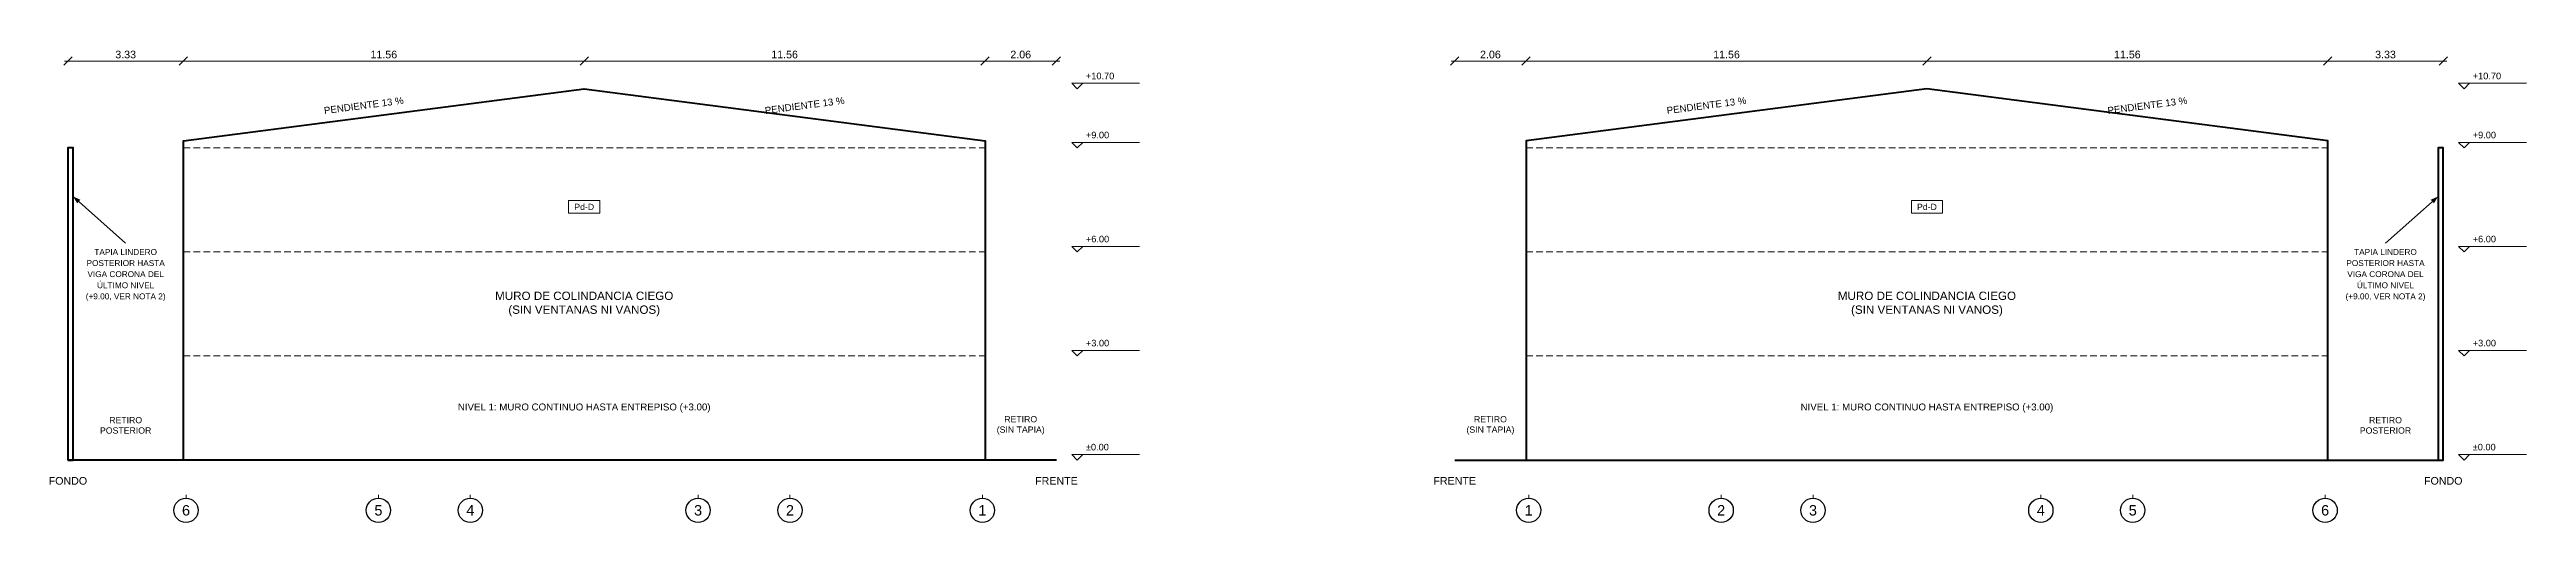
# Model space of a CAD drawing. Header units: metres. Extents: x -2 to 131, y -2 to 12.
# Drawn here: x 59.5 to 130.9, y -1.8 to 11.8 of the extents above; entities that cross this region are included whole.
import ezdxf
from ezdxf.enums import TextEntityAlignment as Align

# ---------------------------------------------------------------- set-up
doc = ezdxf.new("R2010")
doc.units = ezdxf.units.M
doc.linetypes.add('CENTER', pattern=[5.08, 3.175, -0.635, 0.635, -0.635])
doc.linetypes.add('DASHED', pattern=[1.524, 1.27, -0.254])
for name, color, linetype, lineweight in [('A-EJES', 8, 'CENTER', 13), ('A-EJES-TXT', 7, 'Continuous', 25), ('F-CONTORNO', 7, 'Continuous', 50), ('F-COTA', 7, 'Continuous', 18), ('F-NIVEL', 7, 'Continuous', 18), ('F-OCULTO', 8, 'DASHED', 13), ('F-TERRENO', 7, 'Continuous', 70), ('F-TXT', 7, 'Continuous', 18)]:
    doc.layers.add(name, color=color, linetype=linetype, lineweight=lineweight)
doc.styles.add('ARIAL', font='arial.ttf')
doc.dimstyles.new('COTA-100', dxfattribs={"dimtxt": 0.22, "dimasz": 0.12, "dimexe": 0.1, "dimexo": 0.1, "dimgap": 0.08, "dimtad": 1, "dimzin": 0, "dimdsep": 46, "dimtxsty": 'ARIAL', "dimtsz": 0.12, "dimcen": 2.5, "dimdle": 0.1, "dimclrd": 7, "dimclre": 7, "dimclrt": 7, "dimazin": 3, "dimtfac": 1, "dimtmove": 0, "dimatfit": 3, "dimlwd": 18, "dimlwe": 13})

msp = doc.modelspace()

# ---------------------------------------------------------------- linework, layer by layer
at = {"layer": 'A-EJES', "ltscale": 0.1}
for p, q in [((63.407, -1), (63.407, -1.1)), ((68.957, -1), (68.957, -1.1)), ((71.607, -1), (71.607, -1.1)), ((78.177, -1), (78.177, -1.1)), ((80.827, -1), (80.827, -1.1)), ((86.377, -1), (86.377, -1.1)), ((102.135, -1), (102.135, -1.1)), ((107.685, -1), (107.685, -1.1)), ((110.335, -1), (110.335, -1.1)), ((116.905, -1), (116.905, -1.1)), ((119.555, -1), (119.555, -1.1)), ((125.105, -1), (125.105, -1.1))]:
    msp.add_line(p, q, dxfattribs=at)
at = {"layer": 'A-EJES-TXT'}
for centre in [(63.407, -1.45), (68.957, -1.45), (71.607, -1.45), (78.177, -1.45), (80.827, -1.45), (86.377, -1.45), (102.135, -1.45), (107.685, -1.45), (110.335, -1.45), (116.905, -1.45), (119.555, -1.45), (125.105, -1.45)]:
    msp.add_circle(centre, 0.35, dxfattribs=at)
at = {"layer": 'F-CONTORNO'}
for points in [[(86.452, 0), (63.332, 0), (63.332, 9.2), (74.892, 10.703), (86.452, 9.2)], [(102.06, 0), (125.18, 0), (125.18, 9.2), (113.62, 10.703), (102.06, 9.2)], [(60, 0), (60.15, 0), (60.15, 9), (60, 9)], [(128.362, 0), (128.512, 0), (128.512, 9), (128.362, 9)]]:
    msp.add_lwpolyline(points, close=True, dxfattribs=at)
at = {"layer": 'F-NIVEL'}
for p, q in [((88.952, 10.863), (90.912, 10.863)), ((128.952, 10.863), (130.912, 10.863)), ((88.952, 9.16), (90.912, 9.16)), ((128.952, 9.16), (130.912, 9.16)), ((88.952, 6.16), (90.912, 6.16)), ((128.952, 6.16), (130.912, 6.16)), ((88.952, 3.16), (90.912, 3.16)), ((128.952, 3.16), (130.912, 3.16)), ((88.952, 0.16), (90.912, 0.16)), ((128.952, 0.16), (130.912, 0.16))]:
    msp.add_line(p, q, dxfattribs=at)
for points in [[(88.952, 10.863), (89.272, 10.863), (89.112, 10.703)], [(128.952, 10.863), (129.272, 10.863), (129.112, 10.703)], [(88.952, 9.16), (89.272, 9.16), (89.112, 9)], [(128.952, 9.16), (129.272, 9.16), (129.112, 9)], [(88.952, 6.16), (89.272, 6.16), (89.112, 6)], [(128.952, 6.16), (129.272, 6.16), (129.112, 6)], [(88.952, 3.16), (89.272, 3.16), (89.112, 3)], [(128.952, 3.16), (129.272, 3.16), (129.112, 3)], [(88.952, 0.16), (89.272, 0.16), (89.112, 0)], [(128.952, 0.16), (129.272, 0.16), (129.112, 0)]]:
    msp.add_lwpolyline(points, close=True, dxfattribs=at)
at = {"layer": 'F-OCULTO', "ltscale": 0.15}
for p, q in [((63.332, 9), (86.452, 9)), ((102.06, 9), (125.18, 9)), ((63.332, 6), (86.452, 6)), ((102.06, 6), (125.18, 6)), ((63.332, 3), (86.452, 3)), ((102.06, 3), (125.18, 3))]:
    msp.add_line(p, q, dxfattribs=at)
at = {"layer": 'F-TERRENO'}
for p, q in [((88.512, 0), (60, 0)), ((100, 0), (128.512, 0))]:
    msp.add_line(p, q, dxfattribs=at)
at = {"layer": 'F-TXT'}
for p, q in [((61.666, 6.25), (60.15, 7.6)), ((126.846, 6.25), (128.362, 7.6))]:
    msp.add_line(p, q, dxfattribs=at)
for points in [[(74.442, 7.12), (75.342, 7.12), (75.342, 7.48), (74.442, 7.48)], [(113.17, 7.12), (114.07, 7.12), (114.07, 7.48), (113.17, 7.48)]]:
    msp.add_lwpolyline(points, close=True, dxfattribs=at)
for points in [[(60.15, 7.6), (60.361, 7.506), (60.268, 7.401)], [(128.362, 7.6), (128.244, 7.401), (128.151, 7.506)]]:
    msp.add_solid(points, dxfattribs=at)

# ---------------------------------------------------------------- texts
at = {"layer": 'A-EJES-TXT', "style": 'ARIAL'}
for s, p in [('6', (63.407, -1.45)), ('5', (68.957, -1.45)), ('4', (71.607, -1.45)), ('3', (78.177, -1.45)), ('2', (80.827, -1.45)), ('1', (86.377, -1.45)), ('1', (102.135, -1.45)), ('2', (107.685, -1.45)), ('3', (110.335, -1.45)), ('4', (116.905, -1.45)), ('5', (119.555, -1.45)), ('6', (125.105, -1.45))]:
    msp.add_text(s, height=0.3, dxfattribs=at).set_placement(p, align=Align.MIDDLE_CENTER)
at = {"layer": 'F-NIVEL', "style": 'ARIAL'}
for s, p in [('+10.70', (89.362, 10.923)), ('+10.70', (129.362, 10.923)), ('+9.00', (89.362, 9.22)), ('+9.00', (129.362, 9.22)), ('+6.00', (89.362, 6.22)), ('+6.00', (129.362, 6.22)), ('+3.00', (89.362, 3.22)), ('+3.00', (129.362, 3.22)), ('±0.00', (89.362, 0.22)), ('±0.00', (129.362, 0.22))]:
    msp.add_text(s, height=0.19, dxfattribs=at).set_placement(p, align=Align.BOTTOM_LEFT)
at = {"layer": 'F-TXT', "style": 'ARIAL'}
for p in [(68.534, 10.226), (81.25, 10.226), (107.262, 10.226), (119.978, 10.226)]:
    msp.add_text('PENDIENTE 13 %', height=0.2, rotation=7.40691, dxfattribs=at).set_placement(p, align=Align.MIDDLE_CENTER)
for s, height, p in [('Pd-D', 0.18, (74.892, 7.3)), ('Pd-D', 0.18, (113.62, 7.3)), ('POSTERIOR HASTA', 0.17, (61.666, 5.68)), ('TAPIA LINDERO', 0.17, (61.666, 6)), ('POSTERIOR HASTA', 0.17, (126.846, 5.68)), ('TAPIA LINDERO', 0.17, (126.846, 6)), ('VIGA CORONA DEL', 0.17, (61.666, 5.36)), ('ÚLTIMO NIVEL', 0.17, (61.666, 5.04)), ('VIGA CORONA DEL', 0.17, (126.846, 5.36)), ('ÚLTIMO NIVEL', 0.17, (126.846, 5.04)), ('(+9.00, VER NOTA 2)', 0.17, (61.666, 4.72)), ('(+9.00, VER NOTA 2)', 0.17, (126.846, 4.72)), ('FONDO', 0.22, (60, -0.6)), ('FRENTE', 0.22, (88.512, -0.6)), ('FRENTE', 0.22, (100, -0.6)), ('FONDO', 0.22, (128.512, -0.6))]:
    msp.add_text(s, height=height, dxfattribs=at).set_placement(p, align=Align.MIDDLE_CENTER)
at = {"layer": 'F-TXT', "attachment_point": 5, "style": 'ARIAL'}
for s, insert, char_height, width in [('MURO DE COLINDANCIA CIEGO\\P(SIN VENTANAS NI VANOS)', (74.892, 4.5), 0.24, 8), ('MURO DE COLINDANCIA CIEGO\\P(SIN VENTANAS NI VANOS)', (113.62, 4.5), 0.24, 8), ('NIVEL 1: MURO CONTINUO HASTA ENTREPISO (+3.00)', (74.892, 1.5), 0.2, 10), ('NIVEL 1: MURO CONTINUO HASTA ENTREPISO (+3.00)', (113.62, 1.5), 0.2, 10), ('RETIRO\\PPOSTERIOR', (61.666, 1), 0.18, 1.8), ('RETIRO\\P(SIN TAPIA)', (87.482, 1), 0.18, 1.8), ('RETIRO\\P(SIN TAPIA)', (101.03, 1), 0.18, 1.8), ('RETIRO\\PPOSTERIOR', (126.846, 1), 0.18, 1.8)]:
    msp.add_mtext(s, dxfattribs=dict(at, insert=insert, char_height=char_height, width=width))

# ---------------------------------------------------------------- dimensions: what is measured, and where the dimension line sits
at = {"layer": 'F-COTA'}
for base, p1, p2 in [((60, 11.503), (60, 11.503), (63.332, 11.503)), ((63.332, 11.503), (63.332, 11.503), (74.892, 11.503)), ((74.892, 11.503), (74.892, 11.503), (86.452, 11.503)), ((86.452, 11.503), (86.452, 11.503), (88.512, 11.503)), ((100, 11.503), (100, 11.503), (102.06, 11.503)), ((102.06, 11.503), (102.06, 11.503), (113.62, 11.503)), ((113.62, 11.503), (113.62, 11.503), (125.18, 11.503)), ((125.18, 11.503), (125.18, 11.503), (128.512, 11.503))]:
    msp.add_linear_dim(base=base, p1=p1, p2=p2, dimstyle='COTA-100', dxfattribs=at).render()

doc.saveas('drawing.dxf')
